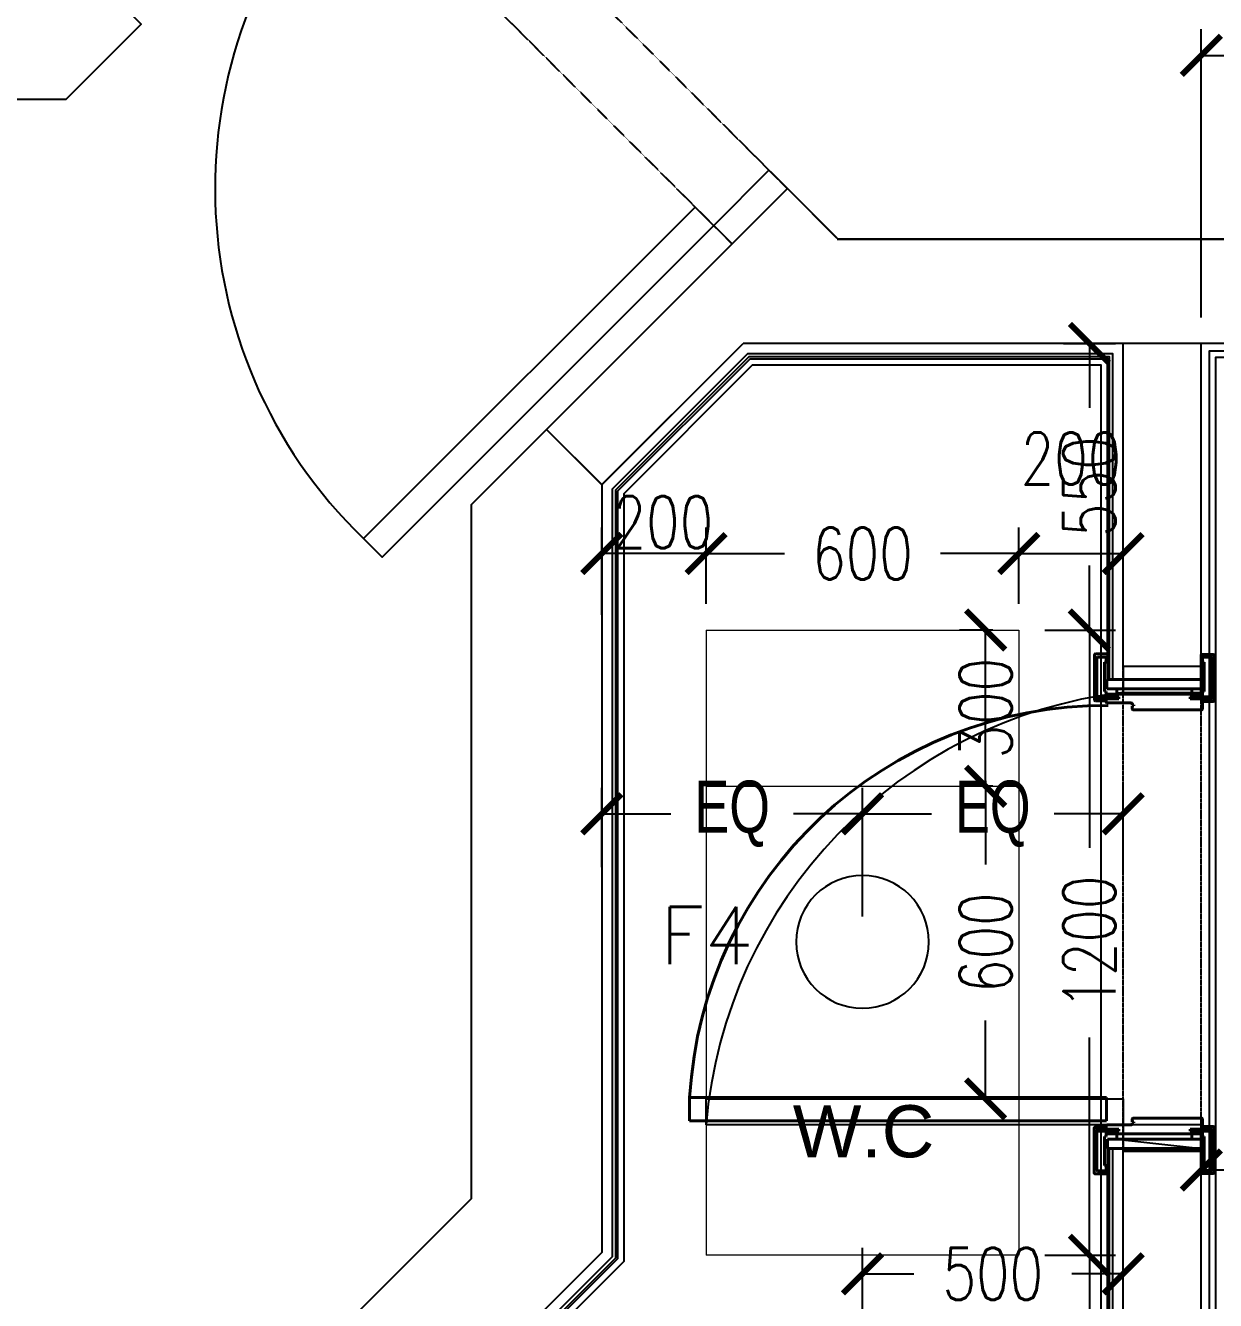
# Model space of a CAD drawing. Header units: millimetres. Extents: x 186805 to 449048, y 2167 to 51540.
# Drawn here: x 424972 to 427255, y 18245 to 20692 of the extents above; entities that cross this region are included whole.
import ezdxf
from ezdxf.enums import TextEntityAlignment as Align

# ---------------------------------------------------------------- set-up
doc = ezdxf.new("R2010")
doc.units = ezdxf.units.MM
doc.linetypes.add('HIDDEN2', pattern=[0.1875, 0.125, -0.0625])
doc.layers.get('0').update_dxf_attribs({"linetype": 'CONTINUOUS'})
doc.layers.get('Defpoints').update_dxf_attribs({"linetype": 'CONTINUOUS'})
for name, color, linetype, lineweight in [('0-60x60-C', 3, 'CONTINUOUS', 13), ('1', 130, 'CONTINUOUS', 40), ('wall', 4, 'CONTINUOUS', 25)]:
    doc.layers.add(name, color=color, linetype=linetype, lineweight=lineweight)
for name, color, linetype in [('0TG-text', 4, 'CONTINUOUS'), ('A-ABOVE DOOR', 1, 'HIDDEN2'), ('A-CONC-BLDG', 6, 'CONTINUOUS'), ('a-door', 4, 'CONTINUOUS'), ('a-wall', 140, 'CONTINUOUS'), ('BC-DOOR', 3, 'CONTINUOUS'), ('BC-TILES', 2, 'CONTINUOUS'), ('dimension', 7, 'CONTINUOUS'), ('E-ARMATUR', 2, 'CONTINUOUS'), ('MEP', 16, 'CONTINUOUS'), ('SHADOW LINE', 151, 'CONTINUOUS'), ('TEXT', 3, 'CONTINUOUS')]:
    doc.layers.add(name, color=color, linetype=linetype)
doc.layers.add('D-ACC 200MM THICK', color=7, linetype='CONTINUOUS', true_color=0x48eaef)
doc.styles.add('BW.B$0$SAS', font='sanss___.ttf')
doc.styles.add('ROMANS_075', font='romans.shx', dxfattribs={"width": 0.75})
doc.dimstyles.new('ARCH_1-50B$0', dxfattribs={"dimscale": 1000, "dimtxt": 0.11, "dimasz": 0.075, "dimexe": 0.05, "dimexo": 0.05, "dimgap": 0.055, "dimtad": 0, "dimdec": 0, "dimrnd": 1, "dimzin": 12, "dimdsep": 46, "dimtxsty": 'ROMANS_075', "dimblk1": 'ARCHTICK', "dimblk2": 'ARCHTICK', "dimsah": 1, "dimcen": 0.07, "dimclrd": 9, "dimclre": 9, "dimadec": 0, "dimazin": 0, "dimtfac": 1, "dimtdec": 0, "dimtofl": 0, "dimtmove": 0, "dimatfit": 3, "dimldrblk": 'ARCHTICK', "dimfxl": 0.05, "dimtolj": 1, "dimtzin": 12, "dimarcsym": 0})

# ---------------------------------------------------------------- blocks, each defined once
blk = doc.blocks.new('A$C7C4A1575')
at = {"layer": 'A-ABOVE DOOR', "color": 8}
for p, q in [((21795.1, 33000), (21795.1, 32070)), ((21945.1, 33000), (21945.1, 32070)), ((22695.1, 31259), (23472.9, 30481.2)), ((23366.8, 30375.1), (22589, 31152.9))]:
    blk.add_line(p, q, dxfattribs=at)
at = {"layer": 'A-CONC-BLDG', "color": 8}
blk.add_line((23195.1, 31759), (23051.2, 31615.1), dxfattribs=at)
blk.add_lwpolyline([(23051.2, 31615.1), (22945.1, 31721.2), (22945.1, 33194.8), (26350.3, 36600), (28495.1, 36600), (28495.1, 35700), (28245.1, 35700), (28245.1, 36350), (26453.8, 36350), (23195.1, 33091.3), (23195.1, 31759)], dxfattribs=at)
blk.add_lwpolyline([(28495.1, 33795.1), (28495.1, 34700), (28245.1, 34700), (28245.1, 33898.6), (25327.7, 30981.2), (23972.9, 30981.2), (23829, 30837.3), (23935.1, 30731.2), (25431.3, 30731.2)], close=True, dxfattribs=at)
at = {"layer": 'a-door', "color": 8}
for points in [[(21795.1, 33000), (21795.1, 32950), (22745.1, 32950)], [(22745.1, 32950), (22745.1, 32900), (21945.1, 32900), (21945.1, 33000)], [(21945.1, 32070), (21945.1, 32120), (21795.1, 32120), (21795.1, 32070)], [(22730.4, 31223.7), (23366.8, 31860.1), (23402.2, 31824.7), (22765.8, 31188.3)], [(22695.1, 31259), (22765.8, 31188.3)], [(22730.4, 31223.7), (22624.4, 31117.6), (22589, 31152.9)]]:
    blk.add_lwpolyline(points, dxfattribs=at)
for centre, radius, start, end in [((21835.6, 33026.1), 912.7, 276.8928, 355.216), ((22752.1, 31152.6), 935.1, 317.1433, 45.953)]:
    blk.add_arc(centre, radius, start, end, dxfattribs=at)
at = {"layer": 'a-wall', "color": 8}
for p, q in [((21795.1, 33980.8), (21795.1, 33000)), ((21945.1, 33750), (21945.1, 33000)), ((21945.1, 33000), (21795.1, 33000)), ((21795.1, 32070), (21945.1, 32070)), ((21795.1, 32070), (21795.1, 31450)), ((21945.1, 32070), (21945.1, 31450)), ((22945.1, 31721.2), (22673.9, 31450)), ((23051.2, 31615.1), (22589, 31152.9)), ((21542.6, 31450), (21795.1, 31450)), ((21945.1, 31450), (22673.9, 31450)), ((21542.6, 31250), (22493.5, 31250)), ((22493.5, 31248.4), (22589, 31152.9))]:
    blk.add_line(p, q, dxfattribs=at)
blk = doc.blocks.new('A$C32DD6ECA')
at = {"layer": '0-60x60-C', "color": 16, "xscale": 0.04183124983683228, "yscale": 0.04183124983683228, "zscale": 0.04183124983683228, "rotation": 180}
blk.add_blockref('A$C7C4A1575', (4397.08, 2202.64), dxfattribs=at)
blk = doc.blocks.new('_ArchTick')
at = {"color": 0, "linetype": 'ByBlock', "const_width": 0.15}
blk.add_lwpolyline([(-0.5, -0.5), (0.5, 0.5)], dxfattribs=at)
blk = doc.blocks.new('*D62')
at = {"layer": 'Defpoints', "color": 0, "transparency": 16777216}
for p in [(-574751.9, -203217.4), (-575351.9, -203364.1), (-574751.9, -203364.1)]:
    blk.add_point(p, dxfattribs=at)
at = {"layer": 'dimension', "color": 9, "lineweight": -2, "transparency": 16777216}
for p, q in [((-575351.9, -203314.1), (-575351.9, -203167.4)), ((-574751.9, -203314.1), (-574751.9, -203167.4)), ((-575351.9, -203217.4), (-575201.5, -203217.4)), ((-574751.9, -203217.4), (-574902.2, -203217.4))]:
    blk.add_line(p, q, dxfattribs=at)
at = {"layer": 'dimension', "color": 9, "lineweight": -2, "transparency": 16777216, "xscale": 75, "yscale": 75, "zscale": 75, "rotation": 180}
blk.add_blockref('_ArchTick', (-575351.9, -203217.4), dxfattribs=at)
at = {"layer": 'dimension', "color": 9, "lineweight": -2, "transparency": 16777216, "xscale": 75, "yscale": 75, "zscale": 75}
blk.add_blockref('_ArchTick', (-574751.9, -203217.4), dxfattribs=at)
at = {"layer": 'dimension', "color": 0, "transparency": 16777216, "insert": (-575051.9, -203217.4), "char_height": 100, "attachment_point": 5, "style": 'ROMANS_075'}
blk.add_mtext('\\A1;600', dxfattribs=at)
blk = doc.blocks.new('*D63')
at = {"layer": 'Defpoints', "color": 0, "transparency": 16777216}
for p in [(-575551.9, -203217.4), (-575351.9, -203364.1), (-575551.9, -203385)]:
    blk.add_point(p, dxfattribs=at)
at = {"layer": 'dimension', "color": 9, "lineweight": -2, "transparency": 16777216}
for p, q in [((-575551.9, -203335), (-575551.9, -203167.4)), ((-575351.9, -203314.1), (-575351.9, -203167.4)), ((-575351.9, -203217.4), (-575551.9, -203217.4))]:
    blk.add_line(p, q, dxfattribs=at)
at = {"layer": 'dimension', "color": 9, "lineweight": -2, "transparency": 16777216, "xscale": 75, "yscale": 75, "zscale": 75, "rotation": 180}
blk.add_blockref('_ArchTick', (-575551.9, -203217.4), dxfattribs=at)
at = {"layer": 'dimension', "color": 9, "lineweight": -2, "transparency": 16777216, "xscale": 75, "yscale": 75, "zscale": 75}
blk.add_blockref('_ArchTick', (-575351.9, -203217.4), dxfattribs=at)
at = {"layer": 'dimension', "color": 0, "transparency": 16777216, "insert": (-575434.8, -203157.1), "char_height": 100, "attachment_point": 5, "style": 'ROMANS_075'}
blk.add_mtext('\\A1;200', dxfattribs=at)
blk = doc.blocks.new('*D64')
at = {"layer": 'Defpoints', "color": 0, "transparency": 16777216}
for p in [(-574716.2, -202814.1), (-574616.6, -202814.1), (-574751.9, -203364.1)]:
    blk.add_point(p, dxfattribs=at)
at = {"layer": 'dimension', "color": 9, "lineweight": -2, "transparency": 16777216}
for p, q in [((-574666.2, -202814.1), (-574566.6, -202814.1)), ((-574616.6, -202814.1), (-574616.6, -202937.7)), ((-574616.6, -203364.1), (-574616.6, -203240.5)), ((-574701.9, -203364.1), (-574566.6, -203364.1))]:
    blk.add_line(p, q, dxfattribs=at)
at = {"layer": 'dimension', "color": 9, "lineweight": -2, "transparency": 16777216, "xscale": 75, "yscale": 75, "zscale": 75}
for p, rotation in [((-574616.6, -202814.1), 90), ((-574616.6, -203364.1), 270)]:
    blk.add_blockref('_ArchTick', p, dxfattribs=dict(at, rotation=rotation))
at = {"layer": 'dimension', "color": 0, "transparency": 16777216, "insert": (-574616.6, -203089.1), "char_height": 100, "attachment_point": 5, "rotation": 90, "style": 'ROMANS_075'}
blk.add_mtext('\\A1;550', dxfattribs=at)
blk = doc.blocks.new('*D65')
at = {"layer": 'Defpoints', "color": 0, "transparency": 16777216}
for p in [(-574551.9, -203217.4), (-574751.9, -203364.1), (-574551.9, -203385)]:
    blk.add_point(p, dxfattribs=at)
at = {"layer": 'dimension', "color": 9, "lineweight": -2, "transparency": 16777216}
for p, q in [((-574751.9, -203314.1), (-574751.9, -203167.4)), ((-574551.9, -203335), (-574551.9, -203167.4)), ((-574751.9, -203217.4), (-574551.9, -203217.4))]:
    blk.add_line(p, q, dxfattribs=at)
at = {"layer": 'dimension', "color": 9, "lineweight": -2, "transparency": 16777216, "xscale": 75, "yscale": 75, "zscale": 75, "rotation": 180}
blk.add_blockref('_ArchTick', (-574751.9, -203217.4), dxfattribs=at)
at = {"layer": 'dimension', "color": 9, "lineweight": -2, "transparency": 16777216, "xscale": 75, "yscale": 75, "zscale": 75}
blk.add_blockref('_ArchTick', (-574551.9, -203217.4), dxfattribs=at)
at = {"layer": 'dimension', "color": 0, "transparency": 16777216, "insert": (-574651.9, -203034.9), "char_height": 100, "attachment_point": 5, "style": 'ROMANS_075'}
blk.add_mtext('\\A1;200', dxfattribs=at)
blk = doc.blocks.new('*D66')
at = {"layer": 'Defpoints', "color": 0, "transparency": 16777216}
for p in [(-574751.9, -203364.1), (-574751.9, -204564.1), (-574616.6, -204564.1)]:
    blk.add_point(p, dxfattribs=at)
at = {"layer": 'dimension', "color": 9, "lineweight": -2, "transparency": 16777216}
for p, q in [((-574701.9, -203364.1), (-574566.6, -203364.1)), ((-574616.6, -203364.1), (-574616.6, -203782.3)), ((-574616.6, -204564.1), (-574616.6, -204145.9)), ((-574701.9, -204564.1), (-574566.6, -204564.1))]:
    blk.add_line(p, q, dxfattribs=at)
at = {"layer": 'dimension', "color": 9, "lineweight": -2, "transparency": 16777216, "xscale": 75, "yscale": 75, "zscale": 75}
for p, rotation in [((-574616.6, -203364.1), 90), ((-574616.6, -204564.1), 270)]:
    blk.add_blockref('_ArchTick', p, dxfattribs=dict(at, rotation=rotation))
at = {"layer": 'dimension', "color": 0, "transparency": 16777216, "insert": (-574616.6, -203964.1), "char_height": 100, "attachment_point": 5, "rotation": 90, "style": 'ROMANS_075'}
blk.add_mtext('\\A1;1200', dxfattribs=at)
blk = doc.blocks.new('*D67')
at = {"layer": 'Defpoints', "color": 0, "transparency": 16777216}
for p in [(-574751.9, -204564.1), (-574616.6, -204564.1), (-574751.9, -205114.1)]:
    blk.add_point(p, dxfattribs=at)
at = {"layer": 'dimension', "color": 9, "lineweight": -2, "transparency": 16777216}
for p, q in [((-574701.9, -204564.1), (-574566.6, -204564.1)), ((-574616.6, -204564.1), (-574616.6, -204687.7)), ((-574616.6, -205114.1), (-574616.6, -204990.5)), ((-574701.9, -205114.1), (-574566.6, -205114.1))]:
    blk.add_line(p, q, dxfattribs=at)
at = {"layer": 'dimension', "color": 9, "lineweight": -2, "transparency": 16777216, "xscale": 75, "yscale": 75, "zscale": 75}
for p, rotation in [((-574616.6, -204564.1), 90), ((-574616.6, -205114.1), 270)]:
    blk.add_blockref('_ArchTick', p, dxfattribs=dict(at, rotation=rotation))
at = {"layer": 'dimension', "color": 0, "transparency": 16777216, "insert": (-574616.6, -204839.1), "char_height": 100, "attachment_point": 5, "rotation": 90, "style": 'ROMANS_075'}
blk.add_mtext('\\A1;550', dxfattribs=at)
blk = doc.blocks.new('*D68')
at = {"layer": 'Defpoints', "color": 0, "transparency": 16777216}
for p in [(-574815.7, -203364.1), (-574751.9, -203364.1), (-574751.9, -203664.1)]:
    blk.add_point(p, dxfattribs=at)
at = {"layer": 'dimension', "color": 9, "lineweight": -2, "transparency": 16777216}
for p, q in [((-574801.9, -203364.1), (-574865.7, -203364.1)), ((-574815.7, -203664.1), (-574815.7, -203364.1)), ((-574801.9, -203664.1), (-574865.7, -203664.1))]:
    blk.add_line(p, q, dxfattribs=at)
at = {"layer": 'dimension', "color": 9, "lineweight": -2, "transparency": 16777216, "xscale": 75, "yscale": 75, "zscale": 75}
for p, rotation in [((-574815.7, -203364.1), 90), ((-574815.7, -203664.1), 270)]:
    blk.add_blockref('_ArchTick', p, dxfattribs=dict(at, rotation=rotation))
at = {"layer": 'dimension', "color": 0, "transparency": 16777216, "insert": (-574815.7, -203514.1), "char_height": 100, "attachment_point": 5, "rotation": 90, "style": 'ROMANS_075'}
blk.add_mtext('\\A1;300', dxfattribs=at)
blk = doc.blocks.new('*D69')
at = {"layer": 'Defpoints', "color": 0, "transparency": 16777216}
for p in [(-574751.9, -203664.1), (-574815.7, -204264.1), (-574751.9, -204264.1)]:
    blk.add_point(p, dxfattribs=at)
at = {"layer": 'dimension', "color": 9, "lineweight": -2, "transparency": 16777216}
for p, q in [((-574801.9, -203664.1), (-574865.7, -203664.1)), ((-574815.7, -203664.1), (-574815.7, -203814.4)), ((-574815.7, -204264.1), (-574815.7, -204113.7)), ((-574801.9, -204264.1), (-574865.7, -204264.1))]:
    blk.add_line(p, q, dxfattribs=at)
at = {"layer": 'dimension', "color": 9, "lineweight": -2, "transparency": 16777216, "xscale": 75, "yscale": 75, "zscale": 75}
for p, rotation in [((-574815.7, -203664.1), 90), ((-574815.7, -204264.1), 270)]:
    blk.add_blockref('_ArchTick', p, dxfattribs=dict(at, rotation=rotation))
at = {"layer": 'dimension', "color": 0, "transparency": 16777216, "insert": (-574815.7, -203964.1), "char_height": 100, "attachment_point": 5, "rotation": 90, "style": 'ROMANS_075'}
blk.add_mtext('\\A1;600', dxfattribs=at)
blk = doc.blocks.new('*D157')
at = {"layer": 'Defpoints', "color": 0, "transparency": 16777216}
for p in [(-574401.9, -204400.4), (-574401.9, -204575.2), (-573599.7, -204607.5)]:
    blk.add_point(p, dxfattribs=at)
at = {"layer": 'dimension', "color": 9, "lineweight": -2, "transparency": 16777216}
for p, q in [((-574401.9, -204525.2), (-574401.9, -204350.4)), ((-573599.7, -204557.5), (-573599.7, -204350.4)), ((-574401.9, -204400.4), (-574118.3, -204400.4)), ((-573599.7, -204400.4), (-573883.3, -204400.4))]:
    blk.add_line(p, q, dxfattribs=at)
at = {"layer": 'dimension', "color": 9, "lineweight": -2, "transparency": 16777216, "xscale": 75, "yscale": 75, "zscale": 75, "rotation": 180}
blk.add_blockref('_ArchTick', (-574401.9, -204400.4), dxfattribs=at)
at = {"layer": 'dimension', "color": 9, "lineweight": -2, "transparency": 16777216, "xscale": 75, "yscale": 75, "zscale": 75}
blk.add_blockref('_ArchTick', (-573599.7, -204400.4), dxfattribs=at)
at = {"layer": 'dimension', "color": 0, "transparency": 16777216, "insert": (-574000.8, -204400.4), "char_height": 100, "attachment_point": 5, "style": 'ROMANS_075'}
blk.add_mtext('\\A1;{\\Farchd.shx;EQ}', dxfattribs=at)
blk = doc.blocks.new('*D163')
at = {"layer": 'Defpoints', "color": 0, "transparency": 16777216}
for p in [(-575551.9, -203716.9), (-575551.9, -203869.4), (-575051.9, -203964.1)]:
    blk.add_point(p, dxfattribs=at)
at = {"layer": 'dimension', "color": 9, "lineweight": -2, "transparency": 16777216}
for p, q in [((-575551.9, -203819.4), (-575551.9, -203666.9)), ((-575051.9, -203914.1), (-575051.9, -203666.9)), ((-575551.9, -203716.9), (-575419.4, -203716.9)), ((-575051.9, -203716.9), (-575184.4, -203716.9))]:
    blk.add_line(p, q, dxfattribs=at)
at = {"layer": 'dimension', "color": 9, "lineweight": -2, "transparency": 16777216, "xscale": 75, "yscale": 75, "zscale": 75, "rotation": 180}
blk.add_blockref('_ArchTick', (-575551.9, -203716.9), dxfattribs=at)
at = {"layer": 'dimension', "color": 9, "lineweight": -2, "transparency": 16777216, "xscale": 75, "yscale": 75, "zscale": 75}
blk.add_blockref('_ArchTick', (-575051.9, -203716.9), dxfattribs=at)
at = {"layer": 'dimension', "color": 0, "transparency": 16777216, "insert": (-575301.9, -203716.9), "char_height": 100, "attachment_point": 5, "style": 'ROMANS_075'}
blk.add_mtext('\\A1;{\\Farchd.shx;EQ}', dxfattribs=at)
blk = doc.blocks.new('*D164')
at = {"layer": 'Defpoints', "color": 0, "transparency": 16777216}
for p in [(-574551.9, -203716.9), (-574551.9, -203869.4), (-575051.9, -203964.1)]:
    blk.add_point(p, dxfattribs=at)
at = {"layer": 'dimension', "color": 9, "lineweight": -2, "transparency": 16777216}
for p, q in [((-575051.9, -203914.1), (-575051.9, -203666.9)), ((-574551.9, -203819.4), (-574551.9, -203666.9)), ((-575051.9, -203716.9), (-574919.4, -203716.9)), ((-574551.9, -203716.9), (-574684.4, -203716.9))]:
    blk.add_line(p, q, dxfattribs=at)
at = {"layer": 'dimension', "color": 9, "lineweight": -2, "transparency": 16777216, "xscale": 75, "yscale": 75, "zscale": 75, "rotation": 180}
blk.add_blockref('_ArchTick', (-575051.9, -203716.9), dxfattribs=at)
at = {"layer": 'dimension', "color": 9, "lineweight": -2, "transparency": 16777216, "xscale": 75, "yscale": 75, "zscale": 75}
blk.add_blockref('_ArchTick', (-574551.9, -203716.9), dxfattribs=at)
at = {"layer": 'dimension', "color": 0, "transparency": 16777216, "insert": (-574801.9, -203716.9), "char_height": 100, "attachment_point": 5, "style": 'ROMANS_075'}
blk.add_mtext('\\A1;{\\Farchd.shx;EQ}', dxfattribs=at)
blk = doc.blocks.new('*D190')
at = {"layer": 'Defpoints', "color": 0, "transparency": 16777216}
for p in [(-574551.9, -204599.8), (-575051.9, -204814.1), (-574551.9, -204814.1)]:
    blk.add_point(p, dxfattribs=at)
at = {"layer": 'dimension', "color": 9, "lineweight": -2, "transparency": 16777216}
for p, q in [((-575051.9, -204764.1), (-575051.9, -204549.8)), ((-574551.9, -204764.1), (-574551.9, -204549.8)), ((-575051.9, -204599.8), (-574953.3, -204599.8)), ((-574551.9, -204599.8), (-574650.5, -204599.8))]:
    blk.add_line(p, q, dxfattribs=at)
at = {"layer": 'dimension', "color": 9, "lineweight": -2, "transparency": 16777216, "xscale": 75, "yscale": 75, "zscale": 75, "rotation": 180}
blk.add_blockref('_ArchTick', (-575051.9, -204599.8), dxfattribs=at)
at = {"layer": 'dimension', "color": 9, "lineweight": -2, "transparency": 16777216, "xscale": 75, "yscale": 75, "zscale": 75}
blk.add_blockref('_ArchTick', (-574551.9, -204599.8), dxfattribs=at)
at = {"layer": 'dimension', "color": 0, "transparency": 16777216, "insert": (-574801.9, -204599.8), "char_height": 100, "attachment_point": 5, "style": 'ROMANS_075'}
blk.add_mtext('\\A1;500', dxfattribs=at)
blk = doc.blocks.new('*D193')
at = {"layer": 'Defpoints', "color": 0, "transparency": 16777216}
for p in [(-573599.7, -202261.2), (-574401.9, -202814.1), (-573599.7, -202915.8)]:
    blk.add_point(p, dxfattribs=at)
at = {"layer": 'dimension', "color": 9, "lineweight": -2, "transparency": 16777216}
for p, q in [((-574401.9, -202764.1), (-574401.9, -202211.2)), ((-573599.7, -202865.8), (-573599.7, -202211.2)), ((-574401.9, -202261.2), (-574116.5, -202261.2)), ((-573599.7, -202261.2), (-573885.1, -202261.2))]:
    blk.add_line(p, q, dxfattribs=at)
at = {"layer": 'dimension', "color": 9, "lineweight": -2, "transparency": 16777216, "xscale": 75, "yscale": 75, "zscale": 75, "rotation": 180}
blk.add_blockref('_ArchTick', (-574401.9, -202261.2), dxfattribs=at)
at = {"layer": 'dimension', "color": 9, "lineweight": -2, "transparency": 16777216, "xscale": 75, "yscale": 75, "zscale": 75}
blk.add_blockref('_ArchTick', (-573599.7, -202261.2), dxfattribs=at)
at = {"layer": 'dimension', "color": 0, "transparency": 16777216, "insert": (-574000.8, -202261.2), "char_height": 100, "attachment_point": 5, "style": 'ROMANS_075'}
blk.add_mtext('\\A1;EQ', dxfattribs=at)
blk = doc.blocks.new('f44')
at = {"layer": 'E-ARMATUR', "color": 16}
blk.add_circle((0, 0), 127.5, dxfattribs=at)
blk = doc.blocks.new('A$C35C014DB')
at = {"color": 9}
blk.add_lwpolyline([(8907.8, 16332.9), (8907.8, 17182.9), (7333.6, 17182.9), (7333.6, 13282.9), (7283.6, 13282.9), (7283.6, 11279.4), (6233.6, 10229.4), (6233.6, 8512.9), (7749.1, 8512.9), (8983.6, 7278.4), (8983.6, 3762.9)], dxfattribs=at)
at = {"layer": '0-60x60-C', "color": 1}
for p, q in [((6368.6, 16647.9), (6968.6, 16647.9)), ((6368.6, 16647.9), (6368.6, 15447.9)), ((6968.6, 16647.9), (6968.6, 15447.9)), ((6368.6, 16347.9), (6968.6, 16347.9)), ((6968.6, 15747.9), (6368.6, 15747.9)), ((6968.6, 15447.9), (6368.6, 15447.9))]:
    blk.add_line(p, q, dxfattribs=at)
at = {"layer": '1', "color": 8}
for p, q in [((7113.6, 16513.9), (7113.6, 16599.9)), ((7115.6, 16601.9), (7138.6, 16601.9)), ((7118.1, 16519.9), (7118.1, 16593.9)), ((7120.1, 16595.9), (7136.1, 16595.9)), ((7136.1, 16595.9), (7136.1, 16585.9)), ((7318.6, 16600.9), (7318.6, 16524.9)), ((7341.6, 16600.9), (7318.6, 16600.9)), ((7337.1, 16595.9), (7321.1, 16595.9)), ((7321.1, 16595.9), (7321.1, 16585.9)), ((7339.1, 16519.9), (7339.1, 16593.9)), ((7343.6, 16512.9), (7343.6, 16598.9)), ((7136.1, 16585.9), (7133.1, 16585.9)), ((7133.1, 16585.9), (7133.1, 16529.9)), ((7321.1, 16585.9), (7324.1, 16585.9)), ((7324.1, 16585.9), (7324.1, 16529.9)), ((7137.2, 16534.9), (7137.2, 16552.9)), ((7137.2, 16552.9), (7318.6, 16552.9)), ((7318.6, 16552.9), (7318.6, 16534.9)), ((7136.1, 16519.9), (7118.1, 16519.9)), ((7118.1, 16517.9), (7118.1, 16519.9)), ((7118.1, 16519.9), (7158.1, 16519.9)), ((7133.1, 16529.9), (7136.1, 16529.9)), ((7136.1, 16529.9), (7136.1, 16519.9)), ((7171.1, 16524.9), (7136.1, 16524.9)), ((7136.1, 16524.9), (7136.1, 16519.9)), ((7136.1, 16519.9), (7160.1, 16519.9)), ((7318.6, 16534.9), (7137.2, 16534.9)), ((7156.6, 16534.9), (7156.6, 16524.9)), ((7156.6, 16524.9), (7300.6, 16524.9)), ((7158.1, 16519.9), (7158.1, 16515.9)), ((7160.1, 16519.9), (7160.1, 16515.9)), ((7211.1, 16524.9), (7176.1, 16524.9)), ((7211.1, 16524.9), (7216.1, 16524.9)), ((7281.1, 16524.9), (7216.1, 16524.9)), ((7321.1, 16524.9), (7286.1, 16524.9)), ((7297.1, 16515.9), (7297.1, 16519.9)), ((7297.1, 16519.9), (7321.1, 16519.9)), ((7299.1, 16519.9), (7299.1, 16515.9)), ((7339.1, 16519.9), (7299.1, 16519.9)), ((7300.6, 16534.9), (7300.6, 16524.9)), ((7324.1, 16529.9), (7321.1, 16529.9)), ((7321.1, 16529.9), (7321.1, 16519.9)), ((7321.1, 16519.9), (7321.1, 16524.9)), ((7321.1, 16519.9), (7339.1, 16519.9)), ((7339.1, 16517.9), (7339.1, 16519.9)), ((7136.1, 16511.9), (7115.6, 16511.9)), ((7158.1, 16515.9), (7120.1, 16515.9)), ((7160.1, 16515.9), (7136.1, 16515.9)), ((7136.1, 16515.9), (7136.1, 16509.9)), ((7138.1, 16507.9), (7184.1, 16507.9)), ((7186.1, 16505.9), (7186.1, 16504.2)), ((7186.1, 16504.2), (7187.1, 16504.2)), ((7186.1, 16502.1), (7188.1, 16502.1)), ((7186.1, 16502.1), (7186.1, 16496.9)), ((7187.1, 16504.2), (7189.1, 16504.2)), ((7188.1, 16502.1), (7189.1, 16502.1)), ((7188.1, 16494.9), (7319.1, 16494.9)), ((7189.1, 16502.1), (7189.1, 16504.2)), ((7321.1, 16515.9), (7297.1, 16515.9)), ((7299.1, 16515.9), (7337.1, 16515.9)), ((7321.1, 16496.9), (7321.1, 16515.9)), ((7321.1, 16510.9), (7341.6, 16510.9)), ((6336.7, 15705.7), (6336.7, 15750.7)), ((6336.7, 15750.7), (7136.7, 15750.7)), ((7136.7, 15750.7), (7136.7, 15705.7)), ((7188.1, 15710.9), (7319.1, 15710.9)), ((7136.7, 15705.7), (6336.7, 15705.7)), ((7113.1, 15691.9), (7113.1, 15605.9)), ((7136.1, 15693.9), (7115.6, 15693.9)), ((7118.1, 15687.9), (7118.1, 15685.9)), ((7158.1, 15689.9), (7120.1, 15689.9)), ((7136.1, 15689.9), (7136.1, 15695.9)), ((7160.1, 15689.9), (7136.1, 15689.9)), ((7138.1, 15697.9), (7184.1, 15697.9)), ((7158.1, 15685.9), (7158.1, 15689.9)), ((7160.1, 15685.9), (7160.1, 15689.9)), ((7186.1, 15703.8), (7186.1, 15708.9)), ((7186.1, 15703.8), (7188.1, 15703.8)), ((7186.1, 15699.9), (7186.1, 15701.7)), ((7186.1, 15701.7), (7187.1, 15701.7)), ((7187.1, 15701.7), (7189.1, 15701.7)), ((7188.1, 15703.8), (7189.1, 15703.8)), ((7189.1, 15703.8), (7189.1, 15701.7)), ((7321.1, 15689.9), (7297.1, 15689.9)), ((7297.1, 15689.9), (7297.1, 15685.9)), ((7299.1, 15685.9), (7299.1, 15689.9)), ((7299.1, 15689.9), (7337.1, 15689.9)), ((7321.1, 15708.9), (7321.1, 15689.9)), ((7321.1, 15694.9), (7341.6, 15694.9)), ((7339.1, 15687.9), (7339.1, 15685.9)), ((7343.6, 15692.9), (7343.6, 15606.9)), ((7136.1, 15685.9), (7118.1, 15685.9)), ((7118.1, 15685.9), (7118.1, 15611.9)), ((7118.1, 15685.9), (7158.1, 15685.9)), ((7133.1, 15619.9), (7133.1, 15675.9)), ((7133.1, 15675.9), (7136.1, 15675.9)), ((7136.1, 15680.9), (7136.1, 15685.9)), ((7136.1, 15685.9), (7160.1, 15685.9)), ((7136.1, 15675.9), (7136.1, 15685.9)), ((7171.1, 15680.9), (7136.1, 15680.9)), ((7318.6, 15670.9), (7138.6, 15670.9)), ((7138.6, 15670.9), (7138.6, 15652.9)), ((7156.6, 15670.9), (7156.6, 15680.9)), ((7156.6, 15680.9), (7300.6, 15680.9)), ((7211.1, 15680.9), (7176.1, 15680.9)), ((7211.1, 15680.9), (7216.1, 15680.9)), ((7281.1, 15680.9), (7216.1, 15680.9)), ((7321.1, 15680.9), (7286.1, 15680.9)), ((7297.1, 15685.9), (7321.1, 15685.9)), ((7339.1, 15685.9), (7299.1, 15685.9)), ((7300.6, 15670.9), (7300.6, 15680.9)), ((7318.6, 15604.9), (7318.6, 15680.9)), ((7318.6, 15652.9), (7318.6, 15670.9)), ((7321.1, 15675.9), (7321.1, 15685.9)), ((7321.1, 15685.9), (7339.1, 15685.9)), ((7321.1, 15685.9), (7321.1, 15680.9)), ((7324.1, 15675.9), (7321.1, 15675.9)), ((7324.1, 15619.9), (7324.1, 15675.9)), ((7339.1, 15685.9), (7339.1, 15611.9)), ((7138.6, 15652.9), (7318.6, 15652.9)), ((7136.1, 15619.9), (7133.1, 15619.9)), ((7136.1, 15609.9), (7136.1, 15619.9)), ((7321.1, 15619.9), (7324.1, 15619.9)), ((7321.1, 15609.9), (7321.1, 15619.9)), ((7115.6, 15603.9), (7138.6, 15603.9)), ((7120.1, 15609.9), (7136.1, 15609.9)), ((7341.6, 15604.9), (7318.6, 15604.9)), ((7337.1, 15609.9), (7321.1, 15609.9))]:
    blk.add_line(p, q, dxfattribs=at)
for centre, radius, start, end in [((7115.6, 16599.9), 2, 90, 180), ((7120.1, 16593.9), 2, 90, 180), ((7337.1, 16593.9), 2, 360, 90), ((7341.6, 16598.9), 2, 360, 90), ((7133.8, 15704.9), 798.1, 89.5552, 176.7109), ((7115.6, 16513.9), 2, 180, 270), ((7120.1, 16517.9), 2, 180, 270), ((7138.1, 16509.9), 2, 180, 270), ((7184.1, 16505.9), 2, 360, 90), ((7188.1, 16496.9), 2, 180, 270), ((7319.1, 16496.9), 2, 270, 360), ((7337.1, 16517.9), 2, 270, 360), ((7341.6, 16512.9), 2, 270, 360), ((7188.1, 15708.9), 2, 90, 180), ((7319.1, 15708.9), 2, 0, 90), ((7115.5, 15691.5), 2.5, 88.4227, 168.4991), ((7120.1, 15687.9), 2, 90, 180), ((7138.1, 15695.9), 2, 90, 180), ((7184.1, 15699.9), 2, 270, 0), ((7337.1, 15687.9), 2, 0, 90), ((7341.6, 15692.9), 2, 0, 90), ((7115.5, 15606.4), 2.5, 191.5009, 271.5773), ((7120.1, 15611.9), 2, 180, 270), ((7337.1, 15611.9), 2, 270, 0), ((7341.6, 15606.9), 2, 270, 0)]:
    blk.add_arc(centre, radius, start, end, dxfattribs=at)
at = {"layer": 'A-ABOVE DOOR'}
for p, q in [((7168.6, 15647.9), (7168.6, 16577.9)), ((7318.6, 15647.9), (7318.6, 16577.9))]:
    blk.add_line(p, q, dxfattribs=at)
at = {"layer": 'A-CONC-BLDG'}
blk.add_line((5918.6, 16888.9), (6062.5, 17032.8), dxfattribs=at)
blk.add_lwpolyline([(6062.5, 17032.8), (6168.6, 16926.8), (6168.6, 15453.1), (2763.4, 12047.9), (618.6, 12047.9), (618.6, 12947.9), (868.6, 12947.9), (868.6, 12297.9), (2659.8, 12297.9), (5918.6, 15556.7), (5918.6, 16888.9)], dxfattribs=at)
at = {"layer": 'BC-DOOR', "color": 1}
blk.add_line((7138.6, 15672.9), (7318.6, 15652.9), dxfattribs=at)
at = {"layer": 'BC-TILES', "color": 71}
for points in [[(7148.6, 16552.9), (7148.6, 17177.9), (6448, 17177.9), (6188.6, 16918.5), (6188.6, 15444.8), (5914, 15170.3), (6166.3, 14917.9), (7148.6, 14917.9), (7148.6, 15652.9)], [(7142.6, 16552.9), (7142.6, 17171.9), (6450.5, 17171.9), (6194.6, 16916), (6194.6, 15442.4), (5922.5, 15170.3), (6168.8, 14923.9), (7142.6, 14923.9), (7142.6, 15652.9)]]:
    blk.add_lwpolyline(points, dxfattribs=at)
at = {"layer": 'BC-TILES'}
blk.add_lwpolyline([(7138.6, 16552.9), (7138.6, 17167.9), (6452.2, 17167.9), (6198.6, 16914.3), (6198.6, 15440.7), (5928.2, 15170.3), (6170.5, 14927.9), (7138.6, 14927.9), (7138.6, 15652.9)], dxfattribs=at)
blk.add_lwpolyline([(7138.6, 16552.9), (7138.6, 17167.9), (6452.2, 17167.9), (6198.6, 16914.3), (6198.6, 15440.7), (5928.2, 15170.3), (6170.5, 14927.9), (7138.6, 14927.9), (7138.6, 15652.9)], dxfattribs=at)
at = {"layer": 'D-ACC 200MM THICK'}
blk.add_line((7318.6, 17197.9), (7168.6, 17197.9), dxfattribs=at)
at = {"layer": 'SHADOW LINE'}
for points in [[(7126.6, 16552.9), (7126.6, 17155.9), (6457.2, 17155.9), (6210.6, 16909.4), (6210.6, 15435.7), (5945.1, 15170.3), (6175.5, 14939.9), (7126.6, 14939.9), (7126.6, 16552.9)], [(8895.8, 15662.9), (8895.8, 17170.9), (7345.6, 17170.9), (7345.6, 13270.9), (7295.6, 13270.9), (7295.6, 11274.4), (6245.6, 10224.4), (6245.6, 8524.9), (7754, 8524.9), (8995.6, 7283.4), (8995.6, 3774.9)]]:
    blk.add_lwpolyline(points, dxfattribs=at)
at = {"layer": 'wall'}
for p, q in [((6062.5, 17032.8), (6524.7, 17495)), ((6620.1, 17399.5), (6524.7, 17495)), ((6620.1, 17397.9), (7571.1, 17397.9)), ((6168.6, 16926.8), (6439.8, 17197.9)), ((7168.6, 17197.9), (6439.8, 17197.9)), ((7168.6, 16577.9), (7168.6, 17197.9)), ((7571.1, 17197.9), (7318.6, 17197.9)), ((7318.6, 16577.9), (7318.6, 17197.9)), ((7318.6, 16577.9), (7168.6, 16577.9)), ((7168.6, 15647.9), (7318.6, 15647.9)), ((7168.6, 14897.9), (7168.6, 15647.9)), ((7318.6, 14667.2), (7318.6, 15647.9))]:
    blk.add_line(p, q, dxfattribs=at)
at = {"layer": 'MEP', "xscale": -1, "rotation": 180}
blk.add_blockref('f44', (6668.6, 16049.3), dxfattribs=at)
at = {"layer": '0TG-text', "style": 'BW.B$0$SAS'}
blk.add_text('W.C', height=100, dxfattribs=at).set_placement((6670.6, 15635.8), align=Align.CENTER)
at = {"layer": 'TEXT', "color": 2, "linetype": 'Continuous', "style": 'ROMANS_075'}
blk.add_text('F4', height=110, dxfattribs=at).set_placement((6279.9, 16006.3))
at = {"layer": 'dimension'}
for base, p1, p2, text, picture, middle in [((8120.7, 17750.9), (7318.6, 17197.9), (8120.7, 17096.3), 'EQ', '*D193', (7719.6, 17750.9)), ((6168.6, 16295.1), (6668.6, 16047.9), (6168.6, 16142.6), '{\\Farchd.shx;EQ}', '*D163', (6418.6, 16295.1))]:
    dim = blk.add_linear_dim(base=base, p1=p1, p2=p2, text=text, dimstyle='ARCH_1-50B$0', override={"dimtxt": 0.1, "dimtmove": 2}, dxfattribs=at)
    dim.commit()
    dim.dimension.update_dxf_attribs({"geometry": picture, "text_midpoint": middle, "insert": (581720.5, 220012)})
for base, p1, p2, angle, picture, middle in [((7103.9, 17197.9), (6968.6, 16647.9), (7004.2, 17197.9), 270, '*D64', (7103.9, 16922.9)), ((7168.6, 16794.6), (6968.6, 16647.9), (7168.6, 16627.1), 180, '*D65', (7068.6, 16977.1)), ((7103.9, 15447.9), (6968.6, 16647.9), (6968.6, 15447.9), 90, '*D66', (7103.9, 16047.9)), ((6904.8, 15747.9), (6968.6, 16347.9), (6968.6, 15747.9), 90, '*D69', (6904.8, 16047.9)), ((7103.9, 15447.9), (6968.6, 14897.9), (6968.6, 15447.9), 270, '*D67', (7103.9, 15172.9))]:
    dim = blk.add_linear_dim(base=base, p1=p1, p2=p2, angle=angle, dimstyle='ARCH_1-50B$0', override={"dimtxt": 0.1, "dimtmove": 2}, dxfattribs=at)
    dim.commit()
    dim.dimension.update_dxf_attribs({"geometry": picture, "text_midpoint": middle, "insert": (581720.5, 220012)})
dim = blk.add_linear_dim(base=(6168.6, 16794.6), p1=(6368.6, 16647.9), p2=(6168.6, 16627.1), dimstyle='ARCH_1-50B$0', override={"dimtxt": 0.1, "dimtmove": 2}, dxfattribs=at)
dim.commit()
dim.dimension.update_dxf_attribs({"geometry": '*D63', "text_midpoint": (6285.6, 16855), "dimtype": 128, "insert": (581720.5, 220012)})
for base, p1, p2, picture, middle in [((6968.6, 16794.6), (6368.6, 16647.9), (6968.6, 16647.9), '*D62', (6668.6, 16794.6)), ((7168.6, 15412.2), (6668.6, 15197.9), (7168.6, 15197.9), '*D190', (6918.6, 15412.2))]:
    dim = blk.add_linear_dim(base=base, p1=p1, p2=p2, dimstyle='ARCH_1-50B$0', override={"dimtxt": 0.1, "dimtmove": 2}, dxfattribs=at)
    dim.commit()
    dim.dimension.update_dxf_attribs({"geometry": picture, "text_midpoint": middle, "insert": (581720.5, 220012)})
dim = blk.add_linear_dim(base=(6904.8, 16647.9), p1=(6968.6, 16347.9), p2=(6968.6, 16647.9), angle=270, dimstyle='ARCH_1-50B$0', override={"dimtxt": 0.1, "dimtmove": 2}, dxfattribs=at)
dim.commit()
dim.dimension.update_dxf_attribs({"geometry": '*D68', "text_midpoint": (6904.8, 16497.9), "dimtype": 128, "insert": (581720.5, 220012)})
for base, p1, p2, picture, middle in [((7168.6, 16295.1), (6668.6, 16047.9), (7168.6, 16142.6), '*D164', (6918.6, 16295.1)), ((7318.6, 15611.7), (8120.7, 15404.6), (7318.6, 15436.9), '*D157', (7719.6, 15611.7))]:
    dim = blk.add_linear_dim(base=base, p1=p1, p2=p2, angle=180, text='{\\Farchd.shx;EQ}', dimstyle='ARCH_1-50B$0', override={"dimtxt": 0.1, "dimtmove": 2}, dxfattribs=at)
    dim.commit()
    dim.dimension.update_dxf_attribs({"geometry": picture, "text_midpoint": middle, "insert": (581720.5, 220012)})

msp = doc.modelspace()

# ---------------------------------------------------------------- block references
at = {"linetype": 'ByBlock'}
msp.add_blockref('A$C35C014DB', (419909.3, 2884.3), dxfattribs=at)
at = {"layer": '0-60x60-C', "color": 16, "xscale": 23.90557308239969, "yscale": 23.90557308239969, "zscale": 23.90557308239969}
msp.add_blockref('A$C32DD6ECA', (343908.2, -1123), dxfattribs=at)

doc.saveas('drawing.dxf')
